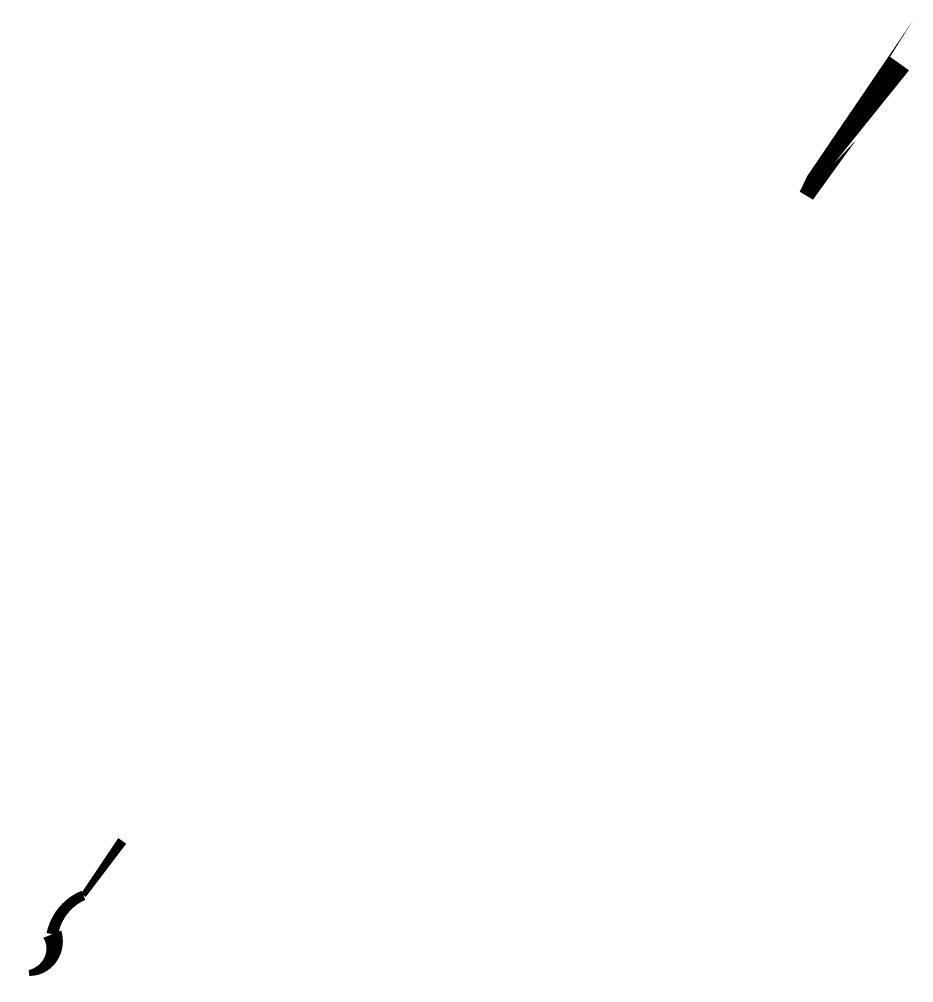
# Model space of a CAD drawing. Header units: metres. Extents: x 0 to 115, y 1 to 125.
import ezdxf

# ---------------------------------------------------------------- set-up
doc = ezdxf.new("R2010")
doc.units = ezdxf.units.M

msp = doc.modelspace()

# ---------------------------------------------------------------- linework, layer by layer
msp.add_lwpolyline([(101, 102, 2, 3, 0), (104, 107, 2, 3, 0), (108, 112, 2, 3, 0), (113, 119, 2, 3, 0)], format="xyseb")
at = {"flags": 128}
msp.add_lwpolyline([(1, 2, 0.75, 2.5, 0.5), (4, 7, 1.5, 1.25, -0.25), (8, 12, 0.75, 1.25, 0), (13, 19, 0.75, 1.25, 0)], format="xyseb", dxfattribs=at)

doc.saveas('drawing.dxf')
